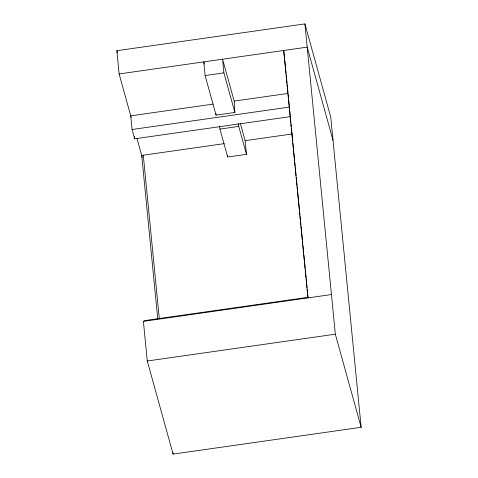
<?xml version="1.0" encoding="UTF-8"?>
<svg xmlns="http://www.w3.org/2000/svg" width="478" height="478" viewBox="0 0 478 478"><rect width="100%" height="100%" fill="white"/><g stroke="black" fill="none" stroke-linecap="round" stroke-linejoin="round"><path stroke-width="0.72" d="M307.73 294.346L307.946 297.902L283.681 50.489L284.625 58.675M131.139 117.271L119.13 73.947L116.853 50.704L304.916 23.9L330.728 117.002L361.147 427.296L173.084 454.1L147.272 360.998L143.388 321.359L145.037 320.541L308.023 297.31M119.13 73.947L307.193 47.137L333.005 140.239M205.098 75.548L223.901 72.871L234.871 112.438L216.068 115.12L205.098 75.548L203.759 61.883L204.345 64.01M213.164 104.09L130.745 115.843L132.083 129.508L134.665 138.817L290.367 116.626M223.901 72.871L222.563 59.2L234.178 101.097L287.935 93.437M132.083 129.508L289.262 107.108M219.94 129.084L238.743 126.401L246.487 154.334L227.683 157.017L219.94 129.084L219.581 126.174M224.14 143.663L141.715 155.41L157.74 318.862M240.464 123.778L245.148 140.663L292.279 133.948M143.388 321.359L331.451 294.55M147.272 360.998L335.335 334.188L361.147 427.296M116.853 50.704L117.445 52.855M137.031 138.518L142.283 157.465M238.385 123.497L238.743 126.401M304.916 23.9L335.335 334.188M284.769 60.156L285.569 68.312M285.719 69.794L286.077 73.498M286.226 74.98L287.021 83.13M287.17 84.612L287.971 92.768M288.115 94.25L288.479 97.954M288.622 99.436L289.423 107.586M289.566 109.068L290.367 117.224M290.51 118.705L290.875 122.41M291.018 123.892L291.311 126.855M291.455 128.337L292.763 141.679M292.912 143.161L293.707 151.311M293.856 152.793L294.651 160.949M294.801 162.43L295.165 166.135M295.308 167.617L296.109 175.767M296.252 177.248L297.053 185.404M297.197 186.886L297.561 190.591M297.704 192.072L298.505 200.228M298.648 201.71L299.449 209.86M299.592 211.342L299.957 215.046M300.106 216.528L300.393 219.492M300.537 220.973L300.901 224.684M301.05 226.166L302.359 239.502M302.502 240.984L302.789 243.953M302.938 245.435L303.739 253.585M303.883 255.067L305.191 268.409M305.334 269.891L306.135 278.041M306.279 279.522L307.079 287.672M307.223 289.16L307.587 292.865M245.148 140.663L246.487 154.334M227.54 155.577L227.683 157.017M172.94 452.63L173.084 454.1M143.281 155.189L159.27 318.229M134.455 136.66L134.665 138.817M234.178 101.097L234.871 112.438M215.978 113.704L216.068 115.12"/></g></svg>
